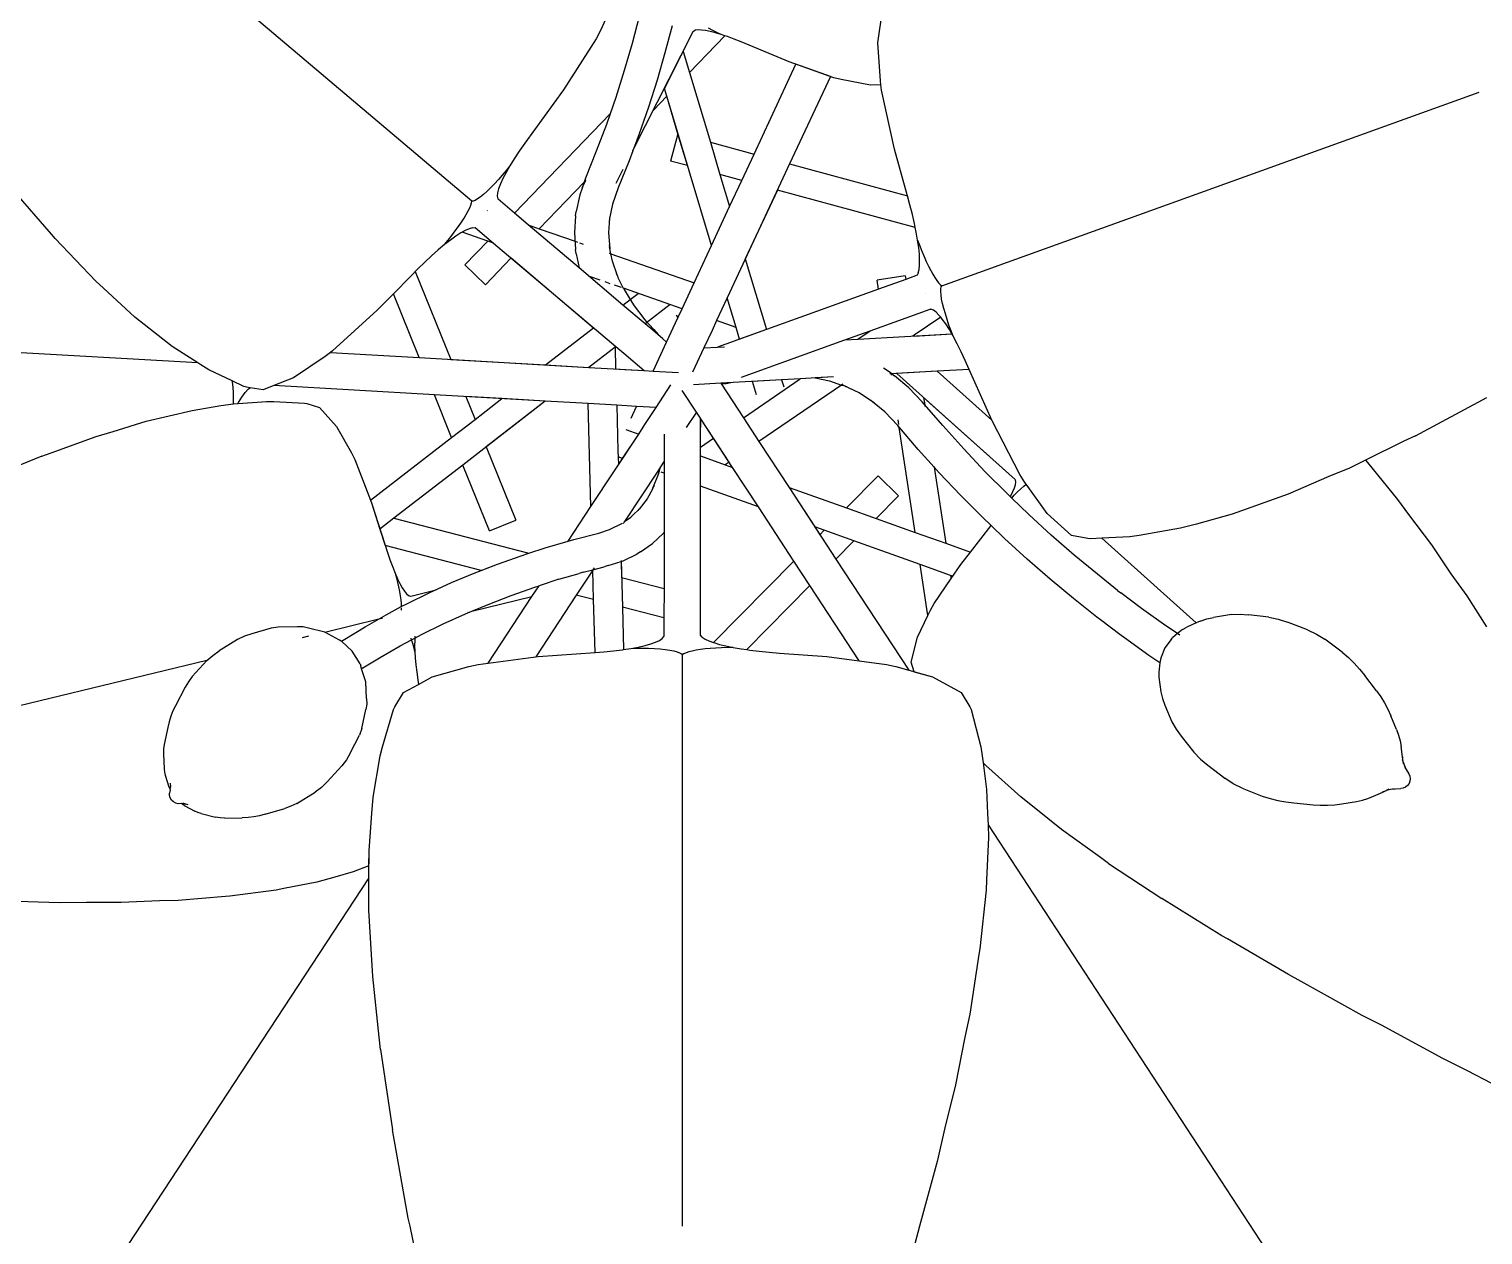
# Model space of a CAD drawing. Header units: metres. Extents: x 244.4 to 340.3, y -4.1 to 64.3.
# Drawn here: x 301.8006 to 302.0849, y 33.2974 to 33.5331 of the extents above; entities that cross this region are included whole.
import ezdxf

# ---------------------------------------------------------------- set-up
doc = ezdxf.new("R2010")
doc.units = ezdxf.units.M
doc.layers.add('Edges', color=7, linetype='Continuous')

msp = doc.modelspace()

# ---------------------------------------------------------------- linework, layer by layer
at = {"layer": 'Edges'}
for p, q in [((301.88719, 33.49947), (301.80188, 33.57157)), ((301.91542, 33.5396), (301.91237, 33.5328)), ((301.91992, 33.53552), (301.91854, 33.53024)), ((301.96659, 33.53041), (301.96751, 33.53673)), ((301.91237, 33.5328), (301.91151, 33.53116)), ((301.91881, 33.50961), (301.9305, 33.53261)), ((301.92635, 33.5337), (301.92496, 33.52842)), ((301.9305, 33.53261), (301.93058, 33.53269)), ((301.93096, 33.53287), (301.93058, 33.53269)), ((301.93146, 33.53293), (301.93096, 33.53287)), ((301.93211, 33.53291), (301.93146, 33.53293)), ((301.93288, 33.5328), (301.93211, 33.53291)), ((301.93379, 33.53262), (301.93288, 33.5328)), ((301.93429, 33.53283), (301.93348, 33.53326)), ((301.93481, 33.53236), (301.93379, 33.53262)), ((301.93512, 33.53241), (301.93429, 33.53283)), ((301.93594, 33.53203), (301.93481, 33.53236)), ((301.93594, 33.53203), (301.93512, 33.53241)), ((301.93668, 33.53178), (301.93594, 33.53203)), ((301.91151, 33.53116), (301.90515, 33.52123)), ((301.91854, 33.53024), (301.91701, 33.52498)), ((301.93668, 33.53178), (301.92975, 33.52458)), ((301.93716, 33.53162), (301.93668, 33.53178)), ((301.93847, 33.53115), (301.93716, 33.53162)), ((301.93985, 33.53061), (301.93847, 33.53115)), ((301.94924, 33.52666), (301.93985, 33.53061)), ((301.96708, 33.52297), (301.96659, 33.53041)), ((301.92496, 33.52842), (301.92343, 33.52313)), ((301.92484, 33.52148), (301.92851, 33.52869)), ((301.92851, 33.52869), (301.92975, 33.52458)), ((301.94238, 33.50864), (301.95056, 33.5262)), ((301.958, 33.52358), (301.94924, 33.52666)), ((301.9573, 33.52383), (301.95056, 33.5262)), ((301.91701, 33.52498), (301.91533, 33.51971)), ((301.92975, 33.52458), (301.93384, 33.51096)), ((301.9573, 33.52383), (301.94934, 33.50675)), ((301.95941, 33.52322), (301.958, 33.52358)), ((301.90515, 33.52123), (301.89753, 33.51077)), ((301.92343, 33.52313), (301.92175, 33.51785)), ((301.9253, 33.51995), (301.92484, 33.52148)), ((301.96518, 33.52212), (301.95941, 33.52322)), ((301.96718, 33.52216), (301.96518, 33.52212)), ((301.96718, 33.52216), (301.96708, 33.52297)), ((301.96731, 33.52113), (301.96718, 33.52216)), ((301.96982, 33.50961), (301.96731, 33.52113)), ((301.97907, 33.48292), (302.08416, 33.52075)), ((301.91533, 33.51971), (301.91422, 33.51649)), ((301.92175, 33.51785), (301.91992, 33.51258)), ((301.9253, 33.51995), (301.92269, 33.51724)), ((301.93406, 33.49077), (301.9253, 33.51995)), ((301.9275, 33.51264), (301.9253, 33.51995)), ((301.89555, 33.49708), (301.91422, 33.51649)), ((301.91422, 33.51649), (301.91351, 33.51445)), ((301.91351, 33.51445), (301.91154, 33.5092)), ((301.91992, 33.51258), (301.91881, 33.50961)), ((301.9275, 33.51264), (301.92604, 33.5073)), ((301.92937, 33.5064), (301.9275, 33.51264)), ((301.89646, 33.50923), (301.89549, 33.50775)), ((301.89753, 33.51077), (301.89646, 33.50923)), ((301.91154, 33.5092), (301.90942, 33.50393)), ((301.91865, 33.5093), (301.91795, 33.50731)), ((301.91865, 33.5093), (301.91881, 33.50961)), ((301.93384, 33.51096), (301.94238, 33.50864)), ((301.93384, 33.51096), (301.93572, 33.50467)), ((301.97233, 33.50069), (301.96982, 33.50961)), ((301.89463, 33.50636), (301.89388, 33.50506)), ((301.89463, 33.50636), (301.89391, 33.50545)), ((301.89549, 33.50775), (301.89463, 33.50636)), ((301.91795, 33.50731), (301.91583, 33.50205)), ((301.92937, 33.5064), (301.92604, 33.5073)), ((301.94934, 33.50675), (301.93713, 33.48057)), ((301.94, 33.50351), (301.94238, 33.50864)), ((301.94934, 33.50675), (301.97238, 33.5005)), ((301.89239, 33.50368), (301.89162, 33.50284)), ((301.89316, 33.50455), (301.89239, 33.50368)), ((301.89326, 33.50388), (301.89278, 33.50281)), ((301.89391, 33.50545), (301.89316, 33.50455)), ((301.89388, 33.50506), (301.89326, 33.50388)), ((301.90943, 33.50347), (301.90888, 33.50238)), ((301.90942, 33.50393), (301.90916, 33.50318)), ((301.90943, 33.50347), (301.90916, 33.50318)), ((301.90948, 33.50351), (301.90943, 33.50347)), ((301.91542, 33.50294), (301.91681, 33.50568)), ((301.94, 33.50351), (301.93572, 33.50467)), ((301.93572, 33.50467), (301.93761, 33.49838)), ((301.93761, 33.49838), (301.94, 33.50351)), ((301.805, 33.49297), (301.79725, 33.5019)), ((301.88945, 33.50076), (301.88883, 33.50026)), ((301.89013, 33.50137), (301.88945, 33.50076)), ((301.89086, 33.50207), (301.89013, 33.50137)), ((301.89162, 33.50284), (301.89086, 33.50207)), ((301.89221, 33.50109), (301.89214, 33.50045)), ((301.89242, 33.50188), (301.89221, 33.50109)), ((301.89278, 33.50281), (301.89242, 33.50188)), ((301.90916, 33.50318), (301.90038, 33.49406)), ((301.90829, 33.50069), (301.90761, 33.49742)), ((301.90876, 33.50202), (301.90829, 33.50069)), ((301.90888, 33.50238), (301.90871, 33.50204)), ((301.90888, 33.50238), (301.90876, 33.50202)), ((301.90916, 33.50318), (301.90888, 33.50238)), ((301.91583, 33.50205), (301.91472, 33.49886)), ((301.94695, 33.50162), (301.94067, 33.48817)), ((301.9739, 33.4943), (301.94695, 33.50162)), ((301.97238, 33.5005), (301.97233, 33.50069)), ((301.88649, 33.49753), (301.88679, 33.49814)), ((301.88679, 33.49814), (301.88701, 33.49867)), ((301.88701, 33.49867), (301.88714, 33.49911)), ((301.88714, 33.49911), (301.88719, 33.49947)), ((301.88746, 33.49948), (301.88719, 33.49947)), ((301.88782, 33.49961), (301.88746, 33.49948)), ((301.88828, 33.49988), (301.88782, 33.49961)), ((301.88883, 33.50026), (301.88828, 33.49988)), ((301.89214, 33.50045), (301.89225, 33.49993)), ((301.89232, 33.49981), (301.89225, 33.49993)), ((301.89555, 33.49708), (301.89232, 33.49981)), ((301.91472, 33.49886), (301.91413, 33.49605)), ((301.93406, 33.49077), (301.93761, 33.49838)), ((301.97286, 33.49873), (301.97238, 33.5005)), ((301.97333, 33.49685), (301.97286, 33.49873)), ((301.88459, 33.49449), (301.88516, 33.49532)), ((301.88516, 33.49532), (301.88567, 33.49611)), ((301.88567, 33.49611), (301.88612, 33.49685)), ((301.88612, 33.49685), (301.88649, 33.49753)), ((301.89021, 33.4976), (301.89024, 33.49759)), ((301.89824, 33.4948), (301.89555, 33.49708)), ((301.9075, 33.49658), (301.90726, 33.4933)), ((301.9075, 33.49658), (301.90761, 33.49742)), ((301.91413, 33.49605), (301.91394, 33.4933)), ((301.91413, 33.49605), (301.91405, 33.49566)), ((301.91416, 33.4965), (301.91413, 33.49605)), ((301.97374, 33.49506), (301.97333, 33.49685)), ((301.9739, 33.4943), (301.97374, 33.49506)), ((301.8057, 33.49213), (301.805, 33.49297)), ((301.81367, 33.48379), (301.8057, 33.49213)), ((301.88259, 33.49185), (301.8833, 33.49274)), ((301.88406, 33.49262), (301.883, 33.49185)), ((301.8833, 33.49274), (301.88397, 33.49363)), ((301.88397, 33.49363), (301.88459, 33.49449)), ((301.88503, 33.49325), (301.88406, 33.49262)), ((301.88529, 33.49339), (301.88503, 33.49325)), ((301.8859, 33.49373), (301.88529, 33.49339)), ((301.89033, 33.49164), (301.88529, 33.49339)), ((301.88666, 33.49407), (301.8859, 33.49373)), ((301.8873, 33.49425), (301.88666, 33.49407)), ((301.8873, 33.49425), (301.88783, 33.49429)), ((301.88783, 33.49429), (301.89141, 33.49127)), ((301.89824, 33.4948), (301.90038, 33.49406)), ((301.90816, 33.48641), (301.89824, 33.4948)), ((301.90038, 33.49406), (301.90737, 33.49162)), ((301.90726, 33.4933), (301.90748, 33.49002)), ((301.91394, 33.4933), (301.91415, 33.4901)), ((301.97409, 33.49337), (301.9739, 33.4943)), ((301.97436, 33.4918), (301.97409, 33.49337)), ((301.88063, 33.48993), (301.87934, 33.48879)), ((301.88186, 33.49095), (301.88063, 33.48993)), ((301.883, 33.49185), (301.88186, 33.49095)), ((301.88186, 33.49095), (301.88259, 33.49185)), ((301.88584, 33.48698), (301.89033, 33.49164)), ((301.89141, 33.49127), (301.89033, 33.49164)), ((301.89141, 33.49127), (301.91536, 33.47103)), ((301.90737, 33.49162), (301.90789, 33.49144)), ((301.90759, 33.48918), (301.90748, 33.49002)), ((301.90826, 33.49131), (301.90897, 33.49107)), ((301.91403, 33.49094), (301.91412, 33.49051)), ((301.91403, 33.4893), (301.91439, 33.48918)), ((301.91439, 33.48918), (301.91412, 33.49051)), ((301.93068, 33.48351), (301.93406, 33.49077)), ((301.97457, 33.49036), (301.97436, 33.4918)), ((301.97436, 33.4918), (301.97477, 33.49072)), ((301.9747, 33.48906), (301.97457, 33.49036)), ((301.97477, 33.49072), (301.97519, 33.48966)), ((301.97519, 33.48966), (301.97562, 33.48864)), ((301.878, 33.48754), (301.87661, 33.48619)), ((301.87934, 33.48879), (301.878, 33.48754)), ((301.88584, 33.48698), (301.88985, 33.48312)), ((301.89487, 33.48834), (301.88985, 33.48312)), ((301.89487, 33.48834), (301.911, 33.47471)), ((301.90759, 33.48918), (301.90816, 33.48641)), ((301.91674, 33.47914), (301.90816, 33.48641)), ((301.91439, 33.48918), (301.93068, 33.48351)), ((301.91468, 33.48774), (301.91439, 33.48918)), ((301.91567, 33.48484), (301.91468, 33.48774)), ((301.94067, 33.48817), (301.94482, 33.47436)), ((301.97466, 33.48609), (301.97475, 33.48691)), ((301.97476, 33.48791), (301.9747, 33.48906)), ((301.97475, 33.48691), (301.97476, 33.48791)), ((301.97562, 33.48864), (301.97606, 33.48766)), ((301.97606, 33.48766), (301.9765, 33.48675)), ((301.9765, 33.48675), (301.97692, 33.48592)), ((301.81517, 33.48242), (301.81367, 33.48379)), ((301.87518, 33.48475), (301.87187, 33.48136)), ((301.87661, 33.48619), (301.87518, 33.48475)), ((301.87661, 33.48619), (301.87614, 33.48571)), ((301.87614, 33.48571), (301.88308, 33.46852)), ((301.91227, 33.48401), (301.91041, 33.48466)), ((301.91425, 33.48332), (301.91326, 33.48366)), ((301.91544, 33.48532), (301.91567, 33.48484)), ((301.91567, 33.48484), (301.91577, 33.48455)), ((301.91577, 33.48455), (301.91679, 33.48244)), ((301.97193, 33.48482), (301.96643, 33.48399)), ((301.96669, 33.48223), (301.96643, 33.48399)), ((301.97203, 33.48416), (301.96669, 33.48223)), ((301.97193, 33.48482), (301.97203, 33.48416)), ((301.97426, 33.48496), (301.97203, 33.48416)), ((301.97446, 33.48536), (301.97426, 33.48496)), ((301.9745, 33.48543), (301.97446, 33.48536)), ((301.9745, 33.48543), (301.97466, 33.48609)), ((301.97692, 33.48592), (301.97734, 33.48516)), ((301.97734, 33.48516), (301.97774, 33.4845)), ((301.97774, 33.4845), (301.97812, 33.48394)), ((301.97812, 33.48394), (301.97847, 33.48348)), ((301.82128, 33.47679), (301.81517, 33.48242)), ((301.87187, 33.48136), (301.86871, 33.47811)), ((301.87692, 33.46888), (301.87187, 33.48136)), ((301.91644, 33.48256), (301.91512, 33.48302)), ((301.91684, 33.48242), (301.91679, 33.48244)), ((301.92831, 33.47843), (301.91684, 33.48242)), ((301.91684, 33.48242), (301.91697, 33.48215)), ((301.91697, 33.48215), (301.91816, 33.48024)), ((301.91816, 33.48024), (301.91969, 33.48143)), ((301.92831, 33.47843), (301.93068, 33.48351)), ((301.96669, 33.48223), (301.94482, 33.47436)), ((301.97583, 33.48147), (301.97585, 33.48149)), ((301.97847, 33.48348), (301.97879, 33.48314)), ((301.97879, 33.48314), (301.97907, 33.48292)), ((301.97887, 33.48177), (301.97888, 33.4823)), ((301.97894, 33.48111), (301.97887, 33.48177)), ((301.97888, 33.4823), (301.97894, 33.48269)), ((301.97894, 33.48269), (301.97907, 33.48292)), ((301.97906, 33.48032), (301.97894, 33.48111)), ((301.86871, 33.47811), (301.85998, 33.47018)), ((301.91674, 33.47914), (301.91816, 33.48024)), ((301.92109, 33.47546), (301.91674, 33.47914)), ((301.91816, 33.48024), (301.91893, 33.47899)), ((301.91893, 33.47899), (301.92081, 33.47649)), ((301.92598, 33.47924), (301.92109, 33.47546)), ((301.92749, 33.47666), (301.92831, 33.47843)), ((301.93713, 33.48057), (301.93504, 33.47609)), ((301.93888, 33.47475), (301.93713, 33.48057)), ((301.96506, 33.47409), (301.9768, 33.47831)), ((301.9768, 33.47831), (301.97694, 33.47831)), ((301.97745, 33.47815), (301.97694, 33.47831)), ((301.97796, 33.47777), (301.97745, 33.47815)), ((301.97924, 33.47942), (301.97906, 33.48032)), ((301.97949, 33.47844), (301.97924, 33.47942)), ((301.97978, 33.4774), (301.97949, 33.47844)), ((301.83362, 33.46782), (301.69495, 33.47582)), ((301.82493, 33.47391), (301.82128, 33.47679)), ((301.92081, 33.47649), (301.92099, 33.4763)), ((301.92099, 33.4763), (301.92133, 33.47585)), ((301.92099, 33.4763), (301.92277, 33.47434)), ((301.92257, 33.4742), (301.92109, 33.47546)), ((301.92528, 33.47191), (301.92749, 33.47666)), ((301.92714, 33.4772), (301.92749, 33.47666)), ((301.93504, 33.47609), (301.93416, 33.47419)), ((301.93888, 33.47475), (301.93504, 33.47609)), ((301.97887, 33.47678), (301.97369, 33.47323)), ((301.97854, 33.47719), (301.97796, 33.47777)), ((301.97887, 33.47678), (301.97854, 33.47719)), ((301.97917, 33.47641), (301.97887, 33.47678)), ((301.97985, 33.47546), (301.97917, 33.47641)), ((301.98011, 33.47632), (301.97978, 33.4774)), ((301.98057, 33.47433), (301.97985, 33.47546)), ((301.98049, 33.47521), (301.98011, 33.47632)), ((301.98089, 33.47411), (301.98049, 33.47521)), ((301.82863, 33.47103), (301.82493, 33.47391)), ((301.90162, 33.46745), (301.911, 33.47471)), ((301.92453, 33.47255), (301.92257, 33.4742)), ((301.92277, 33.47434), (301.92364, 33.47338)), ((301.92364, 33.47338), (301.92453, 33.47255)), ((301.92528, 33.47191), (301.92453, 33.47255)), ((301.93416, 33.47419), (301.93256, 33.47076)), ((301.94482, 33.47436), (301.93525, 33.47091)), ((301.93956, 33.47247), (301.93777, 33.47182)), ((301.93956, 33.47247), (301.93888, 33.47475)), ((301.94482, 33.47436), (301.93956, 33.47247)), ((301.93994, 33.46507), (301.96011, 33.47232)), ((301.96011, 33.47232), (301.96506, 33.47409)), ((301.96011, 33.47232), (301.96268, 33.47246)), ((301.96268, 33.47246), (301.96506, 33.47409)), ((301.96268, 33.47246), (301.98105, 33.4735)), ((301.97369, 33.47323), (301.97345, 33.47307)), ((301.97369, 33.47323), (301.97371, 33.47308)), ((301.97371, 33.47308), (301.98105, 33.4735)), ((301.98105, 33.4735), (301.98057, 33.47433)), ((301.98132, 33.47304), (301.98089, 33.47411)), ((301.98132, 33.47304), (301.98105, 33.4735)), ((301.9821, 33.47159), (301.98132, 33.47304)), ((301.83362, 33.46782), (301.82863, 33.47103)), ((301.85958, 33.46988), (301.85851, 33.46906)), ((301.85998, 33.47018), (301.85958, 33.46988)), ((301.85958, 33.46988), (301.87692, 33.46888)), ((301.9152, 33.4709), (301.9101, 33.46696)), ((301.91536, 33.47103), (301.9152, 33.4709)), ((301.9152, 33.4709), (301.91532, 33.46666)), ((301.91536, 33.47103), (301.91691, 33.46971)), ((301.91691, 33.46971), (301.9209, 33.46634)), ((301.92264, 33.46624), (301.92528, 33.47191)), ((301.93256, 33.47076), (301.93035, 33.46602)), ((301.93256, 33.47076), (301.93525, 33.47091)), ((301.93525, 33.47091), (301.9366, 33.47099)), ((301.98289, 33.47002), (301.9821, 33.47159)), ((301.98369, 33.46832), (301.98289, 33.47002)), ((301.83423, 33.46743), (301.83362, 33.46782)), ((301.83575, 33.46649), (301.83423, 33.46743)), ((301.84032, 33.46431), (301.83575, 33.46649)), ((301.85851, 33.46906), (301.85231, 33.46492)), ((301.87692, 33.46888), (301.9101, 33.46696)), ((301.88308, 33.46852), (301.90162, 33.46745)), ((301.90162, 33.46745), (301.9101, 33.46696)), ((301.9101, 33.46696), (301.9209, 33.46634)), ((301.91532, 33.46666), (301.91709, 33.46656)), ((301.91709, 33.46656), (301.9209, 33.46634)), ((301.96918, 33.46582), (301.96769, 33.46678)), ((301.98447, 33.46657), (301.97817, 33.46622)), ((301.98447, 33.46657), (301.98369, 33.46832)), ((301.98889, 33.45661), (301.98447, 33.46657)), ((301.84037, 33.46408), (301.84032, 33.46431)), ((301.84259, 33.46323), (301.84032, 33.46431)), ((301.8405, 33.46306), (301.84037, 33.46408)), ((301.85231, 33.46492), (301.84846, 33.46339)), ((301.9209, 33.46634), (301.92264, 33.46624)), ((301.92264, 33.46624), (301.92759, 33.46596)), ((301.93587, 33.46385), (301.93056, 33.46356)), ((301.95138, 33.46472), (301.93587, 33.46385)), ((301.93587, 33.46385), (301.936, 33.46366)), ((301.936, 33.46366), (301.93666, 33.4639)), ((301.936, 33.46366), (301.93918, 33.45881)), ((301.93783, 33.46396), (301.93668, 33.46366)), ((301.94029, 33.45712), (301.95138, 33.46472)), ((301.94777, 33.46452), (301.94205, 33.4642)), ((301.94283, 33.46158), (301.94205, 33.4642)), ((301.94777, 33.46452), (301.94817, 33.46318)), ((301.9579, 33.46509), (301.95138, 33.46472)), ((301.9579, 33.46509), (301.95435, 33.46489)), ((301.95435, 33.46489), (301.95712, 33.46431)), ((301.95712, 33.46431), (301.95949, 33.46351)), ((301.95971, 33.46366), (301.95949, 33.46351)), ((301.97817, 33.46622), (301.9689, 33.4657)), ((301.96918, 33.46582), (301.96986, 33.46531)), ((301.96923, 33.46542), (301.96919, 33.46572)), ((301.97032, 33.46578), (301.96931, 33.46572)), ((301.96931, 33.46572), (301.96986, 33.46531)), ((301.97267, 33.46296), (301.96986, 33.46531)), ((301.97817, 33.46622), (301.97032, 33.46578)), ((301.97032, 33.46578), (301.99342, 33.44501)), ((301.98889, 33.45661), (301.97817, 33.46622)), ((301.84059, 33.46198), (301.8405, 33.46306)), ((301.84061, 33.46084), (301.84059, 33.46198)), ((301.84059, 33.45985), (301.84061, 33.46084)), ((301.84156, 33.46007), (301.8422, 33.46116)), ((301.8422, 33.46116), (301.84287, 33.46206)), ((301.84313, 33.46309), (301.84259, 33.46323)), ((301.84287, 33.46206), (301.84354, 33.46277)), ((301.84383, 33.46298), (301.84313, 33.46309)), ((301.84354, 33.46277), (301.84383, 33.46298)), ((301.84637, 33.46256), (301.84383, 33.46298)), ((301.84846, 33.46339), (301.84637, 33.46256)), ((301.87987, 33.46159), (301.84846, 33.46339)), ((301.88324, 33.45325), (301.87987, 33.46159)), ((301.90156, 33.46035), (301.87987, 33.46159)), ((301.88603, 33.46124), (301.88782, 33.45679)), ((301.89306, 33.46084), (301.88603, 33.46124)), ((301.88782, 33.45679), (301.89306, 33.46084)), ((301.90156, 33.46035), (301.89306, 33.46084)), ((301.92322, 33.45911), (301.92614, 33.46356)), ((301.9311, 33.45821), (301.92835, 33.46242)), ((301.95949, 33.46351), (301.94334, 33.45245)), ((301.95949, 33.46351), (301.95972, 33.46347)), ((301.9629, 33.46195), (301.95972, 33.46347)), ((301.9629, 33.46195), (301.96002, 33.46333)), ((301.96051, 33.46316), (301.96002, 33.46333)), ((301.96555, 33.46023), (301.9629, 33.46195)), ((301.97524, 33.46024), (301.97267, 33.46296)), ((301.97553, 33.46109), (301.97575, 33.45966)), ((301.97553, 33.46109), (301.99342, 33.44501)), ((302.0717, 33.45357), (302.08565, 33.46106)), ((301.82354, 33.45642), (301.83249, 33.45855)), ((301.83249, 33.45855), (301.83812, 33.45948)), ((301.83812, 33.45948), (301.84059, 33.45985)), ((301.84059, 33.45985), (301.84062, 33.45986)), ((301.84062, 33.45986), (301.84706, 33.4603)), ((301.84149, 33.45992), (301.84706, 33.4603)), ((301.84149, 33.45992), (301.84156, 33.46007)), ((301.84706, 33.4603), (301.84849, 33.46031)), ((301.84849, 33.46031), (301.85451, 33.45998)), ((301.85451, 33.45998), (301.85494, 33.45989)), ((301.85494, 33.45989), (301.85741, 33.45912)), ((301.85741, 33.45912), (301.86075, 33.45537)), ((301.90156, 33.46035), (301.88542, 33.44787)), ((301.90156, 33.46035), (301.89, 33.45141)), ((301.90993, 33.45987), (301.90156, 33.46035)), ((301.91049, 33.43973), (301.90993, 33.45987)), ((301.91552, 33.45955), (301.90993, 33.45987)), ((301.91552, 33.45955), (301.91577, 33.45057)), ((301.91942, 33.45933), (301.91552, 33.45955)), ((301.91835, 33.45704), (301.91942, 33.45933)), ((301.92322, 33.45911), (301.91942, 33.45933)), ((301.92104, 33.45579), (301.92322, 33.45911)), ((301.9311, 33.45821), (301.92912, 33.45518)), ((301.93189, 33.45701), (301.9311, 33.45821)), ((301.93918, 33.45881), (301.94029, 33.45712)), ((301.96555, 33.46023), (301.96519, 33.46054)), ((301.96793, 33.45825), (301.96555, 33.46023)), ((301.96587, 33.46003), (301.96555, 33.46023)), ((301.97047, 33.45556), (301.96793, 33.45825)), ((301.97927, 33.45557), (301.97524, 33.46024)), ((301.97575, 33.45966), (301.97524, 33.46024)), ((301.97575, 33.45966), (301.9758, 33.45932)), ((301.81705, 33.45443), (301.82354, 33.45642)), ((301.86075, 33.45537), (301.86366, 33.45026)), ((301.88324, 33.45325), (301.88782, 33.45679)), ((301.91982, 33.45393), (301.92104, 33.45579)), ((301.93197, 33.4569), (301.93189, 33.45701)), ((301.93189, 33.45466), (301.93189, 33.45701)), ((301.93189, 33.45466), (301.93196, 33.45565)), ((301.93196, 33.45565), (301.93197, 33.4569)), ((301.93444, 33.45311), (301.93197, 33.4569)), ((301.93818, 33.4474), (301.93197, 33.4569)), ((301.94029, 33.45712), (301.94334, 33.45245)), ((301.97449, 33.4509), (301.97047, 33.45556)), ((301.97078, 33.45521), (301.97047, 33.45556)), ((301.97069, 33.45579), (301.97056, 33.45667)), ((301.97078, 33.45521), (301.97077, 33.45529)), ((301.97388, 33.4347), (301.97078, 33.45521)), ((301.98337, 33.45104), (301.97927, 33.45557)), ((301.98894, 33.45649), (301.98889, 33.45661)), ((301.99435, 33.44602), (301.98894, 33.45649)), ((301.80496, 33.45026), (301.81377, 33.45344)), ((301.81377, 33.45344), (301.81705, 33.45443)), ((301.86738, 33.44099), (301.88324, 33.45325)), ((301.91049, 33.43973), (301.91982, 33.45393)), ((301.91667, 33.44914), (301.91982, 33.45393)), ((301.91729, 33.45484), (301.91982, 33.45393)), ((301.92481, 33.45387), (301.9248, 33.44861)), ((301.93189, 33.45136), (301.93189, 33.45466)), ((301.93189, 33.45136), (301.93444, 33.45311)), ((301.93749, 33.44845), (301.93444, 33.45311)), ((301.94334, 33.45245), (301.94922, 33.44347)), ((302.06946, 33.45251), (302.06194, 33.44883)), ((302.0717, 33.45357), (302.06946, 33.45251)), ((301.80312, 33.44962), (301.79156, 33.44495)), ((301.80312, 33.44962), (301.80496, 33.45026)), ((301.86366, 33.45026), (301.86431, 33.44896)), ((301.89, 33.45141), (301.89579, 33.43706)), ((301.91577, 33.45057), (301.9158, 33.44945)), ((301.91667, 33.44914), (301.9158, 33.44945)), ((301.9158, 33.44945), (301.91585, 33.44788)), ((301.93189, 33.44964), (301.93189, 33.45136)), ((301.93189, 33.44964), (301.93672, 33.44792)), ((301.93189, 33.44372), (301.93189, 33.44964)), ((301.97759, 33.44747), (301.97449, 33.4509)), ((301.98753, 33.44663), (301.98337, 33.45104)), ((301.86431, 33.44896), (301.86738, 33.44099)), ((301.88542, 33.44787), (301.87197, 33.43747)), ((301.89063, 33.43497), (301.88542, 33.44787)), ((301.91585, 33.44788), (301.91667, 33.44914)), ((301.92354, 33.44669), (301.91708, 33.43685)), ((301.92407, 33.44749), (301.92354, 33.44669)), ((301.92383, 33.44659), (301.92354, 33.44669)), ((301.92369, 33.44607), (301.92407, 33.44749)), ((301.92383, 33.44659), (301.92407, 33.44749)), ((301.92396, 33.44654), (301.92383, 33.44659)), ((301.9248, 33.44861), (301.92407, 33.44749)), ((301.9248, 33.44861), (301.9248, 33.44625)), ((301.93749, 33.44845), (301.93672, 33.44792)), ((301.93672, 33.44792), (301.93818, 33.4474)), ((301.94323, 33.43968), (301.93818, 33.4474)), ((301.97758, 33.44758), (301.97759, 33.44747)), ((301.97759, 33.44747), (301.97985, 33.43258)), ((301.9786, 33.44636), (301.97759, 33.44747)), ((301.99178, 33.44235), (301.98753, 33.44663)), ((302.05878, 33.44728), (302.05477, 33.44559)), ((302.06194, 33.44883), (302.05878, 33.44728)), ((302.06194, 33.44883), (302.06231, 33.44836)), ((302.06231, 33.44836), (302.0682, 33.44115)), ((301.92259, 33.44331), (301.92369, 33.44607)), ((301.92259, 33.44331), (301.92291, 33.44388)), ((301.9248, 33.44625), (301.92425, 33.44644)), ((301.9248, 33.44625), (301.92479, 33.43474)), ((301.96044, 33.43948), (301.96663, 33.44576)), ((301.97059, 33.44185), (301.96663, 33.44576)), ((301.98278, 33.44194), (301.9786, 33.44636)), ((301.99329, 33.44339), (301.99348, 33.444)), ((301.99342, 33.44501), (301.99347, 33.44491)), ((301.99355, 33.44451), (301.99347, 33.44491)), ((301.99348, 33.444), (301.99355, 33.44451)), ((301.99535, 33.44445), (301.99435, 33.44602)), ((301.9951, 33.44373), (301.99558, 33.44413)), ((301.99558, 33.44413), (301.99535, 33.44445)), ((301.99971, 33.43841), (301.99558, 33.44413)), ((302.05477, 33.44559), (302.04684, 33.44219)), ((301.86738, 33.44099), (301.86765, 33.4403)), ((301.92145, 33.44127), (301.91991, 33.43925)), ((301.92252, 33.44313), (301.92145, 33.44127)), ((301.92252, 33.44313), (301.92259, 33.44331)), ((301.94323, 33.43968), (301.93189, 33.44372)), ((301.93189, 33.41461), (301.93189, 33.44372)), ((301.94922, 33.44347), (301.96044, 33.43948)), ((301.94922, 33.44347), (301.9584, 33.42947)), ((301.94922, 33.44347), (301.95429, 33.43575)), ((301.97059, 33.44185), (301.96623, 33.43742)), ((301.98703, 33.43765), (301.98278, 33.44194)), ((301.99249, 33.44167), (301.99178, 33.44235)), ((301.99249, 33.44167), (301.99258, 33.44184)), ((301.99276, 33.44141), (301.99249, 33.44167)), ((301.99258, 33.44184), (301.99299, 33.44266)), ((301.99276, 33.44141), (301.99327, 33.44197)), ((301.9961, 33.4382), (301.99276, 33.44141)), ((301.99299, 33.44266), (301.99329, 33.44339)), ((301.99327, 33.44197), (301.9939, 33.44261)), ((301.9939, 33.44261), (301.99452, 33.4432)), ((301.99452, 33.4432), (301.9951, 33.44373)), ((302.04684, 33.44219), (302.03584, 33.43826)), ((302.0682, 33.44115), (302.07031, 33.43822)), ((301.86765, 33.4403), (301.86923, 33.43535)), ((301.86765, 33.4403), (301.87075, 33.43059)), ((301.90604, 33.43296), (301.91049, 33.43973)), ((301.91826, 33.43767), (301.92029, 33.43961)), ((301.91971, 33.43899), (301.91991, 33.43925)), ((301.95017, 33.42907), (301.94323, 33.43968)), ((301.96044, 33.43948), (301.96623, 33.43742)), ((302.00049, 33.43417), (301.9961, 33.4382)), ((302.00446, 33.43412), (301.99971, 33.43841)), ((302.03584, 33.43826), (302.02886, 33.43633)), ((302.07031, 33.43822), (302.07484, 33.43224)), ((301.87197, 33.43747), (301.86923, 33.43535)), ((301.86923, 33.43535), (301.87026, 33.43214)), ((301.87197, 33.43747), (301.89833, 33.43061)), ((301.89063, 33.43497), (301.89579, 33.43706)), ((301.91205, 33.43457), (301.9141, 33.43525)), ((301.9141, 33.43525), (301.91668, 33.43651)), ((301.91691, 33.43658), (301.9168, 33.43641)), ((301.91708, 33.43685), (301.91695, 33.43665)), ((301.91708, 33.43685), (301.91826, 33.43767)), ((301.95611, 33.4351), (301.95429, 33.43575)), ((301.95429, 33.43575), (301.95527, 33.43424)), ((301.96623, 33.43742), (301.97388, 33.4347)), ((301.98469, 33.43086), (301.98871, 33.43604)), ((301.98871, 33.43604), (301.98703, 33.43765)), ((301.98871, 33.43604), (301.98878, 33.43614)), ((301.99136, 33.43348), (301.98871, 33.43604)), ((302.02575, 33.4355), (302.01768, 33.43406)), ((302.02886, 33.43633), (302.02575, 33.4355)), ((301.90154, 33.43165), (301.90604, 33.43296)), ((301.90604, 33.43296), (301.90716, 33.43329)), ((301.90716, 33.43329), (301.91205, 33.43457)), ((301.92015, 33.43088), (301.92251, 33.43252)), ((301.92251, 33.43252), (301.92458, 33.4345)), ((301.92479, 33.43474), (301.92458, 33.4345)), ((301.92479, 33.43474), (301.92478, 33.42372)), ((301.95527, 33.43424), (301.95611, 33.4351)), ((301.96191, 33.43303), (301.95611, 33.4351)), ((301.96191, 33.43303), (301.9584, 33.42947)), ((301.97483, 33.42843), (301.96191, 33.43303)), ((301.97388, 33.4347), (301.97985, 33.43258)), ((301.97985, 33.43258), (301.98469, 33.43086)), ((301.99577, 33.42944), (301.99136, 33.43348)), ((302.00496, 33.43027), (302.00049, 33.43417)), ((302.00767, 33.4335), (302.00446, 33.43412)), ((302.00823, 33.43344), (302.00767, 33.4335)), ((302.0104, 33.43356), (302.00823, 33.43344)), ((302.01587, 33.43385), (302.0104, 33.43356)), ((302.0104, 33.43356), (302.02884, 33.41701)), ((302.01768, 33.43406), (302.01587, 33.43385)), ((301.88902, 33.42726), (301.87026, 33.43214)), ((301.87075, 33.43059), (301.87124, 33.42919)), ((301.8922, 33.42849), (301.89683, 33.43013)), ((301.89683, 33.43013), (301.89833, 33.43061)), ((301.89833, 33.43061), (301.90154, 33.43165)), ((301.91679, 33.42914), (301.91943, 33.43043)), ((301.92015, 33.43088), (301.91943, 33.43043)), ((301.98283, 33.42845), (301.98469, 33.43086)), ((302.0095, 33.4265), (302.00496, 33.43027)), ((302.07484, 33.43224), (302.07864, 33.42662)), ((301.87124, 33.42919), (301.87172, 33.42789)), ((301.87172, 33.42789), (301.87221, 33.4267)), ((301.87221, 33.4267), (301.87269, 33.42562)), ((301.87221, 33.4267), (301.87245, 33.42582)), ((301.88323, 33.42487), (301.88767, 33.42674)), ((301.88767, 33.42674), (301.8922, 33.42849)), ((301.88902, 33.42726), (301.8922, 33.42849)), ((301.88914, 33.42723), (301.88902, 33.42726)), ((301.91084, 33.42733), (301.90762, 33.42243)), ((301.90899, 33.42692), (301.90818, 33.42669)), ((301.90899, 33.42692), (301.91088, 33.4274)), ((301.91088, 33.4274), (301.91084, 33.42733)), ((301.911, 33.42155), (301.91084, 33.42733)), ((301.91088, 33.4274), (301.91307, 33.42797)), ((301.91111, 33.42774), (301.91088, 33.4274)), ((301.91388, 33.42821), (301.91307, 33.42797)), ((301.91388, 33.42821), (301.91638, 33.42901)), ((301.91637, 33.42923), (301.91663, 33.42008)), ((301.91638, 33.42901), (301.91679, 33.42914)), ((301.91638, 33.42901), (301.91647, 33.42588)), ((301.93447, 33.41315), (301.95017, 33.42907)), ((301.95329, 33.42429), (301.95017, 33.42907)), ((301.9584, 33.42947), (301.97262, 33.40776)), ((301.97634, 33.41842), (301.97483, 33.42843)), ((301.9808, 33.4263), (301.97483, 33.42843)), ((301.9809, 33.42565), (301.98283, 33.42845)), ((302.00025, 33.42553), (301.99577, 33.42944)), ((301.87245, 33.42582), (301.87267, 33.42492)), ((301.87267, 33.42492), (301.87287, 33.42403)), ((301.87269, 33.42562), (301.87315, 33.42468)), ((301.87287, 33.42403), (301.87305, 33.42315)), ((301.87315, 33.42468), (301.8736, 33.42387)), ((301.8736, 33.42387), (301.87403, 33.42321)), ((301.87887, 33.42289), (301.88323, 33.42487)), ((301.8796, 33.42322), (301.88323, 33.42487)), ((301.89488, 33.42238), (301.89949, 33.42401)), ((301.89894, 33.42214), (301.90034, 33.42428)), ((301.89949, 33.42401), (301.90034, 33.42428)), ((301.9042, 33.42552), (301.90034, 33.42428)), ((301.9042, 33.42552), (301.90818, 33.42669)), ((301.91647, 33.42588), (301.92478, 33.42372)), ((301.95329, 33.42429), (301.94095, 33.41177)), ((301.96291, 33.40961), (301.95329, 33.42429)), ((301.97758, 33.42079), (301.9809, 33.42565)), ((301.9808, 33.4263), (301.9809, 33.42565)), ((301.98125, 33.42615), (301.9808, 33.4263)), ((302.00481, 33.42175), (302.00025, 33.42553)), ((302.01344, 33.42336), (302.0095, 33.4265)), ((302.07864, 33.42662), (302.08172, 33.42228)), ((301.87305, 33.42315), (301.87318, 33.42231)), ((301.87318, 33.42231), (301.87329, 33.42152)), ((301.87329, 33.42152), (301.87336, 33.42081)), ((301.87403, 33.42321), (301.87443, 33.42271)), ((301.87443, 33.42271), (301.87481, 33.42237)), ((301.87461, 33.4208), (301.87887, 33.42289)), ((301.87481, 33.42237), (301.87519, 33.4222)), ((301.8753, 33.42219), (301.87519, 33.4222)), ((301.88021, 33.42337), (301.8753, 33.42219)), ((301.88717, 33.41929), (301.89894, 33.42214)), ((301.89036, 33.42063), (301.89488, 33.42238)), ((301.89041, 33.40916), (301.89894, 33.42214)), ((301.90762, 33.42243), (301.89972, 33.41039)), ((301.911, 33.42155), (301.90762, 33.42243)), ((301.91129, 33.41124), (301.911, 33.42155)), ((301.92478, 33.42372), (301.92477, 33.41796)), ((302.00943, 33.41809), (302.00481, 33.42175)), ((302.01344, 33.42336), (302.01412, 33.42285)), ((302.01813, 33.41984), (302.01412, 33.42285)), ((302.08172, 33.42228), (302.08562, 33.41621)), ((301.86637, 33.41626), (301.87045, 33.41859)), ((301.87045, 33.41859), (301.87339, 33.42018)), ((301.87336, 33.42081), (301.87339, 33.42018)), ((301.87338, 33.41965), (301.87336, 33.41951)), ((301.87339, 33.41995), (301.87338, 33.41965)), ((301.87339, 33.42018), (301.87461, 33.4208)), ((301.87339, 33.42018), (301.87339, 33.42015)), ((301.88159, 33.4168), (301.88593, 33.41877)), ((301.88593, 33.41877), (301.88717, 33.41929)), ((301.8864, 33.41911), (301.88651, 33.41913)), ((301.88717, 33.41929), (301.89036, 33.42063)), ((301.92477, 33.41796), (301.91663, 33.42008)), ((301.91663, 33.42008), (301.91686, 33.41179)), ((301.97431, 33.41423), (301.97634, 33.41842)), ((301.97634, 33.41842), (301.97687, 33.41952)), ((301.97687, 33.41952), (301.97758, 33.42079)), ((302.02289, 33.41644), (302.01813, 33.41984)), ((302.03574, 33.41862), (302.03223, 33.41806)), ((302.03574, 33.41862), (302.0374, 33.4187)), ((302.0374, 33.4187), (302.03908, 33.41855)), ((302.04305, 33.41813), (302.03908, 33.41855)), ((301.84799, 33.41598), (301.84416, 33.41485)), ((301.8493, 33.41618), (301.84799, 33.41598)), ((301.85312, 33.41626), (301.8493, 33.41618)), ((301.8542, 33.41623), (301.85312, 33.41626)), ((301.85527, 33.41598), (301.8542, 33.41623)), ((301.85844, 33.41521), (301.85527, 33.41598)), ((301.85844, 33.41521), (301.86903, 33.41778)), ((301.86239, 33.41382), (301.86637, 33.41626)), ((301.86903, 33.41778), (301.86972, 33.41794)), ((301.87734, 33.41471), (301.88159, 33.4168)), ((301.92477, 33.41796), (301.92477, 33.41447)), ((302.01011, 33.41758), (302.00943, 33.41809)), ((302.01414, 33.41456), (302.01011, 33.41758)), ((302.02518, 33.4149), (302.02289, 33.41644)), ((302.02616, 33.41569), (302.02518, 33.4149)), ((302.02616, 33.41569), (302.02697, 33.41618)), ((302.02884, 33.41701), (302.02697, 33.41618)), ((302.02961, 33.41736), (302.02884, 33.41701)), ((302.02892, 33.41693), (302.02884, 33.41701)), ((302.02961, 33.41736), (302.03089, 33.41781)), ((302.03089, 33.41781), (302.03223, 33.41806)), ((302.04305, 33.41813), (302.04488, 33.41775)), ((302.04488, 33.41775), (302.04666, 33.41716)), ((302.05059, 33.41562), (302.04666, 33.41716)), ((302.05059, 33.41562), (302.05235, 33.4148)), ((301.8414, 33.41375), (301.83781, 33.41153)), ((301.84273, 33.4144), (301.8414, 33.41375)), ((301.84416, 33.41485), (301.84273, 33.4144)), ((301.85411, 33.41417), (301.85533, 33.41447)), ((301.86132, 33.41364), (301.85844, 33.41521)), ((301.86167, 33.41345), (301.86132, 33.41364)), ((301.86172, 33.4134), (301.86167, 33.41345)), ((301.86172, 33.4134), (301.86239, 33.41382)), ((301.86379, 33.41145), (301.86172, 33.4134)), ((301.86912, 33.41018), (301.87318, 33.4125)), ((301.87318, 33.4125), (301.87543, 33.41369)), ((301.87543, 33.41369), (301.87534, 33.414)), ((301.87543, 33.41369), (301.87605, 33.41402)), ((301.87559, 33.41317), (301.87543, 33.41369)), ((301.87583, 33.4123), (301.87559, 33.41317)), ((301.87603, 33.41359), (301.87602, 33.41256)), ((301.87602, 33.41256), (301.87606, 33.41142)), ((301.87605, 33.41402), (301.87603, 33.41359)), ((301.87605, 33.41402), (301.87734, 33.41471)), ((301.87607, 33.41442), (301.87605, 33.41402)), ((301.91975, 33.41227), (301.92106, 33.41257)), ((301.92106, 33.41257), (301.92219, 33.41288)), ((301.92219, 33.41288), (301.92313, 33.41321)), ((301.92313, 33.41321), (301.92387, 33.41356)), ((301.92387, 33.41356), (301.9244, 33.41392)), ((301.9244, 33.41392), (301.92472, 33.41434)), ((301.92477, 33.41447), (301.92472, 33.41434)), ((301.9322, 33.41428), (301.93189, 33.41461)), ((301.93226, 33.41422), (301.9322, 33.41428)), ((301.93226, 33.41422), (301.93282, 33.41385)), ((301.93282, 33.41385), (301.93356, 33.41349)), ((301.93356, 33.41349), (301.93447, 33.41315)), ((301.93447, 33.41315), (301.93449, 33.41314)), ((301.93449, 33.41314), (301.9356, 33.41281)), ((301.9356, 33.41281), (301.93687, 33.41249)), ((301.93687, 33.41249), (301.93829, 33.4122)), ((301.97311, 33.40935), (301.97431, 33.41423)), ((302.01482, 33.41405), (302.01414, 33.41456)), ((302.01959, 33.41065), (302.01482, 33.41405)), ((302.02391, 33.41376), (302.02272, 33.41215)), ((302.02391, 33.41376), (302.02423, 33.41413)), ((302.02518, 33.4149), (302.02423, 33.41413)), ((302.0256, 33.41462), (302.02518, 33.4149)), ((302.05235, 33.4148), (302.05401, 33.4138)), ((302.0574, 33.41126), (302.05401, 33.4138)), ((301.83541, 33.40965), (301.78765, 33.39809)), ((301.83539, 33.40963), (301.83541, 33.40965)), ((301.83541, 33.40965), (301.83653, 33.41066)), ((301.83653, 33.41066), (301.83781, 33.41153)), ((301.86535, 33.40898), (301.86379, 33.41145)), ((301.86587, 33.40819), (301.86912, 33.41018)), ((301.87606, 33.41142), (301.87583, 33.4123)), ((301.87606, 33.41142), (301.87614, 33.41016)), ((301.87614, 33.41016), (301.87627, 33.40881)), ((301.89041, 33.40916), (301.90014, 33.41044)), ((301.90014, 33.41044), (301.91129, 33.41124)), ((301.91129, 33.41124), (301.91304, 33.41137)), ((301.91304, 33.41137), (301.91491, 33.41155)), ((301.91491, 33.41155), (301.91666, 33.41176)), ((301.91666, 33.41176), (301.91686, 33.41179)), ((301.91686, 33.41179), (301.91828, 33.41201)), ((301.91828, 33.41201), (301.91975, 33.41227)), ((301.91828, 33.41201), (301.91944, 33.41204)), ((301.91944, 33.41204), (301.92061, 33.41205)), ((301.92061, 33.41205), (301.92177, 33.41203)), ((301.92177, 33.41203), (301.92291, 33.41198)), ((301.92291, 33.41198), (301.92399, 33.4119)), ((301.92399, 33.4119), (301.92499, 33.41179)), ((301.92499, 33.41179), (301.9259, 33.41166)), ((301.9259, 33.41166), (301.92668, 33.41151)), ((301.92668, 33.41151), (301.92733, 33.41135)), ((301.92733, 33.41135), (301.92783, 33.41116)), ((301.92783, 33.41116), (301.92817, 33.41097)), ((301.92817, 33.41097), (301.92834, 33.41077)), ((301.92865, 33.41096), (301.92834, 33.41077)), ((301.92834, 33.41077), (301.92834, 33.29908)), ((301.92908, 33.41115), (301.92865, 33.41096)), ((301.92962, 33.41133), (301.92908, 33.41115)), ((301.93028, 33.41149), (301.92962, 33.41133)), ((301.93104, 33.41164), (301.93028, 33.41149)), ((301.93189, 33.41178), (301.93104, 33.41164)), ((301.93282, 33.4119), (301.93189, 33.41178)), ((301.93383, 33.412), (301.93282, 33.4119)), ((301.93489, 33.41208), (301.93383, 33.412)), ((301.936, 33.41214), (301.93489, 33.41208)), ((301.93714, 33.41218), (301.936, 33.41214)), ((301.93829, 33.4122), (301.93714, 33.41218)), ((301.93829, 33.4122), (301.93986, 33.41192)), ((301.93986, 33.41192), (301.94095, 33.41177)), ((301.94095, 33.41177), (301.94157, 33.41168)), ((301.94157, 33.41168), (301.94339, 33.41145)), ((301.94339, 33.41145), (301.94532, 33.41126)), ((301.94532, 33.41126), (301.94734, 33.4111)), ((301.94734, 33.4111), (301.95659, 33.41044)), ((301.95659, 33.41044), (301.96828, 33.4089)), ((302.02175, 33.40919), (302.01959, 33.41065)), ((302.02183, 33.40982), (302.02175, 33.40919)), ((302.02198, 33.41029), (302.02183, 33.40982)), ((302.02272, 33.41215), (302.02198, 33.41029)), ((302.0574, 33.41126), (302.0586, 33.41022)), ((302.0586, 33.41022), (302.05973, 33.40911)), ((301.83539, 33.40963), (301.83251, 33.40652)), ((301.86535, 33.40898), (301.86547, 33.40861)), ((301.86565, 33.40805), (301.86547, 33.40861)), ((301.86587, 33.40819), (301.86565, 33.40805)), ((301.86646, 33.40548), (301.86565, 33.40805)), ((301.87627, 33.40881), (301.87644, 33.40738)), ((301.87644, 33.40738), (301.87665, 33.40586)), ((301.87947, 33.40643), (301.88664, 33.40849)), ((301.88664, 33.40849), (301.88844, 33.4089)), ((301.88844, 33.4089), (301.89041, 33.40916)), ((301.96291, 33.40961), (301.96828, 33.4089)), ((301.96828, 33.4089), (301.97009, 33.40849)), ((301.97009, 33.40849), (301.97262, 33.40776)), ((301.97262, 33.40776), (301.97725, 33.40643)), ((301.9737, 33.40745), (301.97311, 33.40935)), ((301.9737, 33.40745), (301.97725, 33.40643)), ((302.02175, 33.40919), (302.02152, 33.40736)), ((302.02152, 33.40736), (302.02154, 33.40641)), ((302.02187, 33.40911), (302.02175, 33.40919)), ((302.05973, 33.40911), (302.06079, 33.40794)), ((302.06079, 33.40794), (302.06178, 33.4067)), ((301.83113, 33.40441), (301.82926, 33.40082)), ((301.83178, 33.40549), (301.83113, 33.40441)), ((301.83251, 33.40652), (301.83178, 33.40549)), ((301.86661, 33.40222), (301.86646, 33.40548)), ((301.87383, 33.40342), (301.87679, 33.40499)), ((301.87665, 33.40586), (301.87679, 33.40499)), ((301.87679, 33.40499), (301.87947, 33.40643)), ((301.97725, 33.40643), (301.98289, 33.40342)), ((302.02154, 33.40641), (302.02192, 33.40355)), ((302.06409, 33.40373), (302.06178, 33.4067)), ((301.86665, 33.40113), (301.86648, 33.40006)), ((301.86661, 33.40222), (301.86665, 33.40113)), ((301.87215, 33.4006), (301.87383, 33.40342)), ((301.98289, 33.40342), (301.98457, 33.4006)), ((302.02192, 33.40355), (302.02221, 33.40222)), ((302.02221, 33.40222), (302.02271, 33.40095)), ((302.06409, 33.40373), (302.06491, 33.40257)), ((302.06491, 33.40257), (302.06565, 33.40137)), ((302.06565, 33.40137), (302.0663, 33.40012)), ((301.82833, 33.39876), (301.82799, 33.39769)), ((301.82875, 33.3998), (301.82833, 33.39876)), ((301.82926, 33.40082), (301.82875, 33.3998)), ((301.86566, 33.39633), (301.86648, 33.40006)), ((301.86971, 33.39277), (301.87191, 33.4001)), ((301.87191, 33.4001), (301.87215, 33.4006)), ((301.98457, 33.4006), (301.98481, 33.4001)), ((301.98481, 33.4001), (301.98673, 33.39277)), ((302.02271, 33.40095), (302.02408, 33.39767)), ((302.0663, 33.40012), (302.06688, 33.39883)), ((302.068, 33.39613), (302.06688, 33.39883)), ((301.82774, 33.39658), (301.82702, 33.39326)), ((301.82799, 33.39769), (301.82774, 33.39658)), ((301.86566, 33.39633), (301.86523, 33.39507)), ((302.02408, 33.39767), (302.02489, 33.39622)), ((302.02489, 33.39622), (302.0259, 33.39487)), ((302.068, 33.39613), (302.06839, 33.39505)), ((301.82702, 33.39326), (301.8269, 33.39235)), ((301.86338, 33.39153), (301.86523, 33.39507)), ((301.86929, 33.391), (301.86971, 33.39277)), ((301.98673, 33.39277), (301.987, 33.391)), ((302.0259, 33.39487), (302.02835, 33.39172)), ((302.06839, 33.39505), (302.06868, 33.39394)), ((302.06868, 33.39394), (302.06888, 33.39282)), ((302.06916, 33.3908), (302.06888, 33.39282)), ((301.8269, 33.39235), (301.82688, 33.39143)), ((301.82688, 33.39143), (301.82702, 33.3885)), ((301.86267, 33.39022), (301.86178, 33.38903)), ((301.86338, 33.39153), (301.86267, 33.39022)), ((301.86792, 33.38292), (301.86929, 33.391)), ((301.987, 33.391), (301.98718, 33.38967)), ((302.02835, 33.39172), (302.02964, 33.39036)), ((302.02964, 33.39036), (302.03108, 33.38916)), ((302.06908, 33.39085), (302.06916, 33.39023)), ((302.06916, 33.3908), (302.0692, 33.39023)), ((302.06924, 33.39005), (302.06916, 33.39023)), ((302.06924, 33.39005), (302.06922, 33.39)), ((302.06922, 33.39), (302.06927, 33.38942)), ((302.06922, 33.39), (302.06947, 33.38927)), ((301.82702, 33.3885), (301.82708, 33.38785)), ((301.82708, 33.38785), (301.82723, 33.38722)), ((301.82723, 33.38722), (301.82795, 33.38496)), ((301.85891, 33.38593), (301.86178, 33.38903)), ((301.9877, 33.38913), (301.98718, 33.38967)), ((301.98718, 33.38967), (301.98786, 33.3844)), ((301.99452, 33.38297), (301.9877, 33.38913)), ((302.03108, 33.38916), (302.03446, 33.38663)), ((302.06947, 33.38927), (302.06978, 33.3885)), ((302.06947, 33.38927), (302.06991, 33.38835)), ((302.06991, 33.38835), (302.07043, 33.38748)), ((302.07043, 33.38748), (302.07062, 33.38703)), ((302.07062, 33.38703), (302.07068, 33.38654)), ((301.82795, 33.38496), (301.82809, 33.38466)), ((301.82819, 33.38439), (301.82806, 33.38374)), ((301.82809, 33.38466), (301.82821, 33.38446)), ((301.82821, 33.38446), (301.82819, 33.38439)), ((301.8282, 33.38515), (301.82825, 33.38504)), ((301.82821, 33.38446), (301.82829, 33.38484)), ((301.82823, 33.38569), (301.82825, 33.38504)), ((301.82825, 33.38504), (301.82824, 33.38492)), ((301.82824, 33.38492), (301.82829, 33.38484)), ((301.85781, 33.38484), (301.85658, 33.38392)), ((301.85891, 33.38593), (301.85781, 33.38484)), ((301.98786, 33.3844), (301.98805, 33.37971)), ((302.03608, 33.38557), (302.03446, 33.38663)), ((302.03781, 33.38469), (302.03608, 33.38557)), ((302.03781, 33.38469), (302.04175, 33.38314)), ((302.06525, 33.38397), (302.06602, 33.38426)), ((302.06533, 33.38393), (302.06584, 33.38419)), ((302.06602, 33.38426), (302.06605, 33.3843)), ((302.06605, 33.3843), (302.06657, 33.38456)), ((302.06605, 33.3843), (302.06682, 33.38449)), ((302.06682, 33.38449), (302.06757, 33.38461)), ((302.06682, 33.38449), (302.06782, 33.38458)), ((302.06782, 33.38458), (302.06882, 33.3846)), ((302.0693, 33.38468), (302.06882, 33.3846)), ((302.06975, 33.38488), (302.0693, 33.38468)), ((302.07014, 33.38519), (302.06975, 33.38488)), ((302.07044, 33.38559), (302.07014, 33.38519)), ((302.07062, 33.38605), (302.07044, 33.38559)), ((302.07068, 33.38654), (302.07062, 33.38605)), ((301.82808, 33.38325), (301.82806, 33.38374)), ((301.82823, 33.38278), (301.82808, 33.38325)), ((301.8285, 33.38236), (301.82823, 33.38278)), ((301.82886, 33.38202), (301.8285, 33.38236)), ((301.8293, 33.38178), (301.82886, 33.38202)), ((301.82977, 33.38166), (301.8293, 33.38178)), ((301.83043, 33.38167), (301.82977, 33.38166)), ((301.83052, 33.38166), (301.83043, 33.38167)), ((301.83045, 33.38173), (301.83068, 33.38152)), ((301.83096, 33.38162), (301.83052, 33.38166)), ((301.83095, 33.38132), (301.83068, 33.38152)), ((301.83069, 33.3818), (301.83096, 33.38162)), ((301.83096, 33.38162), (301.83075, 33.3817)), ((301.83095, 33.38132), (301.83303, 33.38019)), ((301.83108, 33.38161), (301.83096, 33.38162)), ((301.83172, 33.38146), (301.83108, 33.38161)), ((301.83118, 33.38153), (301.83108, 33.38161)), ((301.85298, 33.38169), (301.85183, 33.38117)), ((301.85298, 33.38169), (301.85658, 33.38392)), ((301.86764, 33.37971), (301.86792, 33.38292)), ((301.99984, 33.37875), (301.99452, 33.38297)), ((302.04175, 33.38314), (302.04327, 33.38267)), ((302.04327, 33.38267), (302.0448, 33.3823)), ((302.0448, 33.3823), (302.04636, 33.38201)), ((302.04636, 33.38201), (302.04793, 33.38182)), ((302.04793, 33.38182), (302.05168, 33.38142)), ((302.05168, 33.38142), (302.05309, 33.38134)), ((302.05309, 33.38134), (302.0545, 33.38134)), ((302.0545, 33.38134), (302.05591, 33.38145)), ((302.05591, 33.38145), (302.05731, 33.38164)), ((302.05731, 33.38164), (302.06019, 33.3821)), ((302.06019, 33.3821), (302.06132, 33.38235)), ((302.06132, 33.38235), (302.06241, 33.38268)), ((302.06241, 33.38268), (302.06348, 33.3831)), ((302.06348, 33.3831), (302.06533, 33.38393)), ((301.83362, 33.37992), (301.83303, 33.38019)), ((301.83425, 33.37974), (301.83362, 33.37992)), ((301.83425, 33.37974), (301.8371, 33.37904)), ((301.838, 33.37889), (301.8371, 33.37904)), ((301.83892, 33.37882), (301.838, 33.37889)), ((301.83892, 33.37882), (301.84232, 33.3789)), ((301.84345, 33.37893), (301.84232, 33.3789)), ((301.84457, 33.37906), (301.84345, 33.37893)), ((301.84567, 33.37928), (301.84457, 33.37906)), ((301.84676, 33.37959), (301.84567, 33.37928)), ((301.84676, 33.37959), (301.85065, 33.38074)), ((301.85183, 33.38117), (301.85065, 33.38074)), ((301.8671, 33.37249), (301.86764, 33.37971)), ((301.98805, 33.37971), (301.98813, 33.37755)), ((302.00251, 33.3766), (301.99984, 33.37875)), ((301.98813, 33.37755), (301.98821, 33.37507)), ((301.98813, 33.37755), (302.05823, 33.27042)), ((302.01012, 33.37114), (302.00251, 33.3766)), ((301.98821, 33.37507), (301.98785, 33.36677)), ((301.86708, 33.36718), (301.8671, 33.37249)), ((301.86709, 33.36953), (301.8671, 33.37249)), ((302.01169, 33.36999), (302.01012, 33.37114)), ((302.01169, 33.36999), (302.02209, 33.36311)), ((301.86708, 33.36718), (301.802, 33.26811)), ((301.86041, 33.36732), (301.85689, 33.36634)), ((301.86397, 33.36833), (301.86041, 33.36732)), ((301.86709, 33.36953), (301.86397, 33.36833)), ((301.86706, 33.36081), (301.86708, 33.36718)), ((301.84891, 33.36476), (301.8399, 33.36357)), ((301.85047, 33.36508), (301.84891, 33.36476)), ((301.85689, 33.36634), (301.85047, 33.36508)), ((301.98778, 33.36474), (301.98655, 33.35327)), ((301.98785, 33.36677), (301.98778, 33.36474)), ((301.80655, 33.36229), (301.79623, 33.36261)), ((301.81187, 33.36237), (301.80655, 33.36229)), ((301.81865, 33.36232), (301.81187, 33.36237)), ((301.82615, 33.36266), (301.81865, 33.36232)), ((301.82976, 33.36275), (301.82615, 33.36266)), ((301.83904, 33.36352), (301.82976, 33.36275)), ((301.8399, 33.36357), (301.83904, 33.36352)), ((302.03384, 33.35585), (302.02209, 33.36311)), ((301.86758, 33.35219), (301.86706, 33.36081)), ((302.03494, 33.35524), (302.03384, 33.35585)), ((301.98655, 33.35327), (301.98636, 33.35219)), ((302.0469, 33.34824), (302.03494, 33.35524)), ((301.86781, 33.34785), (301.86758, 33.35219)), ((301.98636, 33.35219), (301.98454, 33.3405)), ((301.86911, 33.33603), (301.86781, 33.34785)), ((302.04937, 33.34692), (302.0469, 33.34824)), ((302.06129, 33.34025), (302.04937, 33.34692)), ((301.98454, 33.3405), (301.98357, 33.33603)), ((302.06505, 33.33833), (302.06129, 33.34025)), ((301.86935, 33.33357), (301.86911, 33.33603)), ((301.98357, 33.33603), (301.98175, 33.32667)), ((302.07708, 33.33184), (302.06505, 33.33833)), ((301.86935, 33.33357), (301.87167, 33.3179)), ((302.0819, 33.32944), (302.07708, 33.33184)), ((302.08661, 33.32696), (302.0819, 33.32944)), ((301.98175, 33.32667), (301.97967, 33.31831)), ((301.87477, 33.30064), (301.87167, 33.3179)), ((301.97967, 33.31831), (301.97818, 33.31172)), ((301.97818, 33.31172), (301.9747, 33.29908)), ((301.87512, 33.29908), (301.87477, 33.30064)), ((301.87865, 33.28184), (301.87512, 33.29908)), ((301.9747, 33.29908), (301.97383, 33.29563))]:
    msp.add_line(p, q, dxfattribs=at)

doc.saveas('drawing.dxf')
